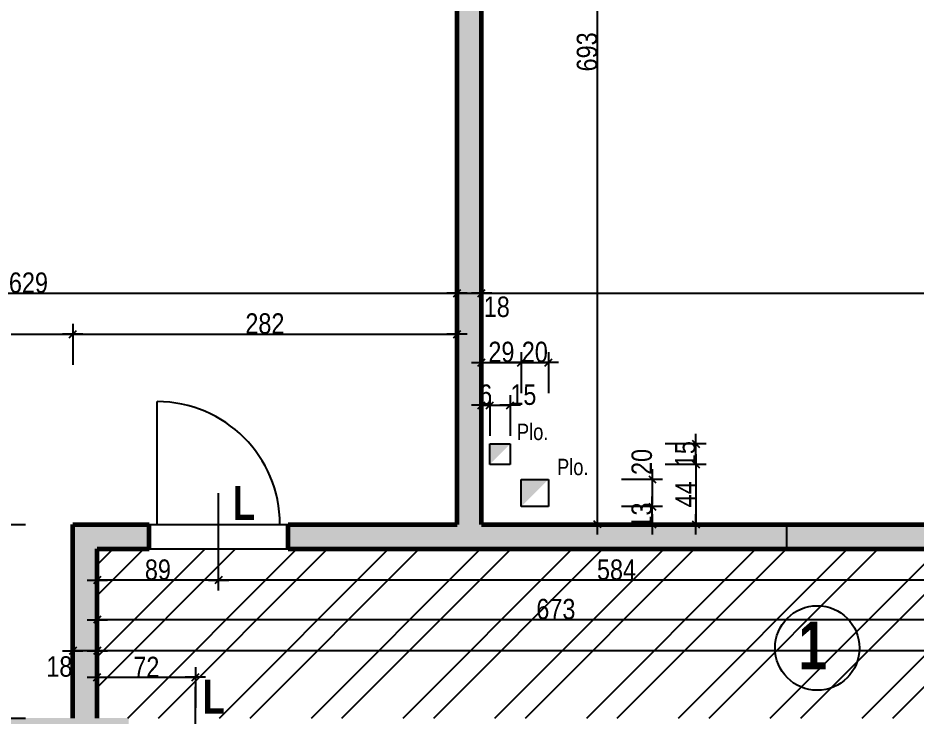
# Model space of a CAD drawing. Header units: millimetres. Extents: x -1734 to 5256, y -3612 to 588.
# Drawn here: x 633 to 1292, y -1172 to -659 of the extents above; entities that cross this region are included whole.
import ezdxf
from ezdxf.enums import TextEntityAlignment as Align

# ---------------------------------------------------------------- set-up
doc = ezdxf.new("R2010")
doc.units = ezdxf.units.MM
doc.linetypes.add('CACHEX2', pattern=[19.05, 12.7, -6.35])
for name, color, linetype in [('01_cote_gen', 4, 'Continuous'), ('01_linteaux', 2, 'Continuous'), ('01_murs_sup', 2, 'CACHEX2'), ('01_poch_murs', 253, 'Continuous'), ('01_resv', 32, 'Continuous'), ('01_texte', 230, 'Continuous'), ('AA_COTES', 2, 'Continuous')]:
    doc.layers.add(name, color=color, linetype=linetype)
doc.layers.add('01_murs_coup', color=5, linetype='Continuous', lineweight=60)
doc.styles.add('impact', font='impact.ttf')
doc.styles.add('MATTE_TXT', font='arial.ttf')
doc.styles.add('STYLE2', font='ARIALN.TTF')
doc.dimstyles.new('JB50', dxfattribs={"dimscale": 0.1, "dimtxt": 150, "dimasz": 15, "dimexe": 0.1, "dimexo": 0.1, "dimgap": 0.09, "dimtad": 1, "dimdec": 1, "dimdsep": 46, "dimtxsty": 'STYLE2', "dimblk1": 'BOND_G', "dimblk2": 'BOND_D', "dimsah": 1, "dimcen": 1.5, "dimdle": 0.01, "dimse1": 1, "dimse2": 1, "dimclrd": 4, "dimclre": 2, "dimclrt": 6, "dimazin": 2, "dimtfac": 2.333333, "dimtdec": 1, "dimtix": 1, "dimtmove": 2, "dimatfit": 3, "dimldrblk": 'BOND_G', "dimfxl": 1, "dimtolj": 1, "dimtzin": 0, "dimarcsym": 0})
pattern_1 = [(135, (-68736.468, 24963.4096), (-11.22532015, 9e-16), [7.9375, -7.9375])]

# ---------------------------------------------------------------- blocks, each defined once
blk = doc.blocks.new('BOND_G')
at = {"layer": 'AA_COTES', "color": 0}
for p, q in [((0, -5), (0, 15)), ((5, 0), (-5, 0)), ((1.77, 1.77), (-1.77, -1.77))]:
    blk.add_line(p, q, dxfattribs=at)
blk = doc.blocks.new('BOND_D')
at = {"layer": 'AA_COTES', "color": 0}
for p, q in [((0, 5), (0, -15)), ((5, 0), (-5, 0)), ((-1.77, -1.77), (1.77, 1.77))]:
    blk.add_line(p, q, dxfattribs=at)
blk = doc.blocks.new('*D65')
at = {"layer": '01_cote_gen', "color": 4, "lineweight": -2, "transparency": 16777216}
blk.add_line((327.23, -861.21), (953.23, -861.21), dxfattribs=at)
at = {"layer": 'DEFPOINTS', "color": 0}
for p in [(954.73, -861.21), (325.73, -883.71), (954.73, -908.68)]:
    blk.add_point(p, dxfattribs=at)
at = {"layer": '01_cote_gen', "color": 4, "lineweight": -2, "transparency": 16777216, "xscale": 1.5, "yscale": 1.5, "zscale": 1.5, "rotation": 180}
blk.add_blockref('BOND_G', (325.73, -861.21), dxfattribs=at)
at = {"layer": '01_cote_gen', "color": 4, "lineweight": -2, "transparency": 16777216, "xscale": 1.5, "yscale": 1.5, "zscale": 1.5}
blk.add_blockref('BOND_D', (954.73, -861.21), dxfattribs=at)
at = {"layer": '01_cote_gen', "color": 6, "transparency": 16777216, "insert": (640.23, -853.55), "char_height": 15, "attachment_point": 5, "style": 'STYLE2'}
blk.add_mtext('\\A1;629', dxfattribs=at)
blk = doc.blocks.new('*D66')
at = {"layer": '01_cote_gen', "color": 4, "lineweight": -2, "transparency": 16777216}
blk.add_line((956.23, -861.21), (971.23, -861.21), dxfattribs=at)
at = {"layer": 'DEFPOINTS', "color": 0}
for p in [(972.73, -861.21), (954.73, -912.78), (972.73, -912.78)]:
    blk.add_point(p, dxfattribs=at)
at = {"layer": '01_cote_gen', "color": 4, "lineweight": -2, "transparency": 16777216, "xscale": 1.5, "yscale": 1.5, "zscale": 1.5, "rotation": 180}
blk.add_blockref('BOND_G', (954.73, -861.21), dxfattribs=at)
at = {"layer": '01_cote_gen', "color": 4, "lineweight": -2, "transparency": 16777216, "xscale": 1.5, "yscale": 1.5, "zscale": 1.5}
blk.add_blockref('BOND_D', (972.73, -861.21), dxfattribs=at)
at = {"layer": '01_cote_gen', "color": 6, "transparency": 16777216, "insert": (983.86, -871.23), "char_height": 15, "attachment_point": 5, "style": 'STYLE2'}
blk.add_mtext('\\A1;18', dxfattribs=at)
blk = doc.blocks.new('*D67')
at = {"layer": '01_cote_gen', "color": 4, "lineweight": -2, "transparency": 16777216}
blk.add_line((974.23, -861.21), (1720.23, -861.21), dxfattribs=at)
at = {"layer": 'DEFPOINTS', "color": 0}
for p in [(1721.73, -861.21), (972.73, -883.71), (1721.73, -883.71)]:
    blk.add_point(p, dxfattribs=at)
at = {"layer": '01_cote_gen', "color": 4, "lineweight": -2, "transparency": 16777216, "xscale": 1.5, "yscale": 1.5, "zscale": 1.5, "rotation": 180}
blk.add_blockref('BOND_G', (972.73, -861.21), dxfattribs=at)
at = {"layer": '01_cote_gen', "color": 4, "lineweight": -2, "transparency": 16777216, "xscale": 1.5, "yscale": 1.5, "zscale": 1.5}
blk.add_blockref('BOND_D', (1721.73, -861.21), dxfattribs=at)
at = {"layer": '01_cote_gen', "color": 6, "transparency": 16777216, "insert": (1347.23, -853.55), "char_height": 15, "attachment_point": 5, "style": 'STYLE2'}
blk.add_mtext('\\A1;749', dxfattribs=at)
blk = doc.blocks.new('*D487')
at = {"layer": '01_cote_gen', "color": 4, "lineweight": -2, "transparency": 16777216}
blk.add_line((778.23, -1071.68), (692.23, -1071.68), dxfattribs=at)
at = {"layer": 'DEFPOINTS', "color": 0}
for p in [(690.73, -1064.18), (779.73, -1064.18), (690.73, -1071.68)]:
    blk.add_point(p, dxfattribs=at)
at = {"layer": '01_cote_gen', "color": 4, "lineweight": -2, "transparency": 16777216, "xscale": 1.5, "yscale": 1.5, "zscale": 1.5, "rotation": 180}
blk.add_blockref('BOND_D', (690.73, -1071.68), dxfattribs=at)
at = {"layer": '01_cote_gen', "color": 4, "lineweight": -2, "transparency": 16777216, "xscale": 1.5, "yscale": 1.5, "zscale": 1.5}
blk.add_blockref('BOND_G', (779.73, -1071.68), dxfattribs=at)
at = {"layer": '01_cote_gen', "color": 6, "transparency": 16777216, "insert": (735.23, -1064.01), "char_height": 15, "attachment_point": 5, "style": 'STYLE2'}
blk.add_mtext('\\A1;89', dxfattribs=at)
blk = doc.blocks.new('*D488')
at = {"layer": '01_cote_gen', "color": 4, "lineweight": -2, "transparency": 16777216}
blk.add_line((692.23, -1142.8), (761.23, -1142.8), dxfattribs=at)
at = {"layer": 'DEFPOINTS', "color": 0}
for p in [(690.73, -1133.42), (762.73, -1142.8), (762.73, -1156.25)]:
    blk.add_point(p, dxfattribs=at)
at = {"layer": '01_cote_gen', "color": 4, "lineweight": -2, "transparency": 16777216, "xscale": 1.5, "yscale": 1.5, "zscale": 1.5, "rotation": 180}
blk.add_blockref('BOND_G', (690.73, -1142.8), dxfattribs=at)
at = {"layer": '01_cote_gen', "color": 4, "lineweight": -2, "transparency": 16777216, "xscale": 1.5, "yscale": 1.5, "zscale": 1.5}
blk.add_blockref('BOND_D', (762.73, -1142.8), dxfattribs=at)
at = {"layer": '01_cote_gen', "color": 6, "transparency": 16777216, "insert": (726.73, -1135.26), "char_height": 15, "attachment_point": 5, "style": 'STYLE2'}
blk.add_mtext('\\A1;72', dxfattribs=at)
blk = doc.blocks.new('*D489')
at = {"layer": '01_cote_gen', "color": 4, "lineweight": -2, "transparency": 16777216}
blk.add_line((327.23, -891.18), (671.23, -891.18), dxfattribs=at)
at = {"layer": 'DEFPOINTS', "color": 0}
for p in [(672.73, -891.18), (325.73, -953.76), (672.73, -1030.68)]:
    blk.add_point(p, dxfattribs=at)
at = {"layer": '01_cote_gen', "color": 4, "lineweight": -2, "transparency": 16777216, "xscale": 1.5, "yscale": 1.5, "zscale": 1.5, "rotation": 180}
blk.add_blockref('BOND_G', (325.73, -891.18), dxfattribs=at)
at = {"layer": '01_cote_gen', "color": 4, "lineweight": -2, "transparency": 16777216, "xscale": 1.5, "yscale": 1.5, "zscale": 1.5}
blk.add_blockref('BOND_D', (672.73, -891.18), dxfattribs=at)
at = {"layer": '01_cote_gen', "color": 6, "transparency": 16777216, "insert": (499.23, -883.51), "char_height": 15, "attachment_point": 5, "style": 'STYLE2'}
blk.add_mtext('\\A1;347', dxfattribs=at)
blk = doc.blocks.new('*D490')
at = {"layer": '01_cote_gen', "color": 4, "lineweight": -2, "transparency": 16777216}
blk.add_line((674.23, -891.18), (953.23, -891.18), dxfattribs=at)
at = {"layer": 'DEFPOINTS', "color": 0}
for p in [(954.73, -891.18), (672.73, -913.68), (954.73, -925.6)]:
    blk.add_point(p, dxfattribs=at)
at = {"layer": '01_cote_gen', "color": 4, "lineweight": -2, "transparency": 16777216, "xscale": 1.5, "yscale": 1.5, "zscale": 1.5, "rotation": 180}
blk.add_blockref('BOND_G', (672.73, -891.18), dxfattribs=at)
at = {"layer": '01_cote_gen', "color": 4, "lineweight": -2, "transparency": 16777216, "xscale": 1.5, "yscale": 1.5, "zscale": 1.5}
blk.add_blockref('BOND_D', (954.73, -891.18), dxfattribs=at)
at = {"layer": '01_cote_gen', "color": 6, "transparency": 16777216, "insert": (813.73, -883.51), "char_height": 15, "attachment_point": 5, "style": 'STYLE2'}
blk.add_mtext('\\A1;282', dxfattribs=at)
blk = doc.blocks.new('*D491')
at = {"layer": '01_cote_gen', "color": 4, "lineweight": -2, "transparency": 16777216}
blk.add_line((1362.23, -1100.58), (692.23, -1100.58), dxfattribs=at)
at = {"layer": 'DEFPOINTS', "color": 0}
for p in [(1363.73, -1081.49), (690.73, -1096.21), (690.73, -1100.58)]:
    blk.add_point(p, dxfattribs=at)
at = {"layer": '01_cote_gen', "color": 4, "lineweight": -2, "transparency": 16777216, "xscale": 1.5, "yscale": 1.5, "zscale": 1.5, "rotation": 180}
blk.add_blockref('BOND_D', (690.73, -1100.58), dxfattribs=at)
at = {"layer": '01_cote_gen', "color": 4, "lineweight": -2, "transparency": 16777216, "xscale": 1.5, "yscale": 1.5, "zscale": 1.5}
blk.add_blockref('BOND_G', (1363.73, -1100.58), dxfattribs=at)
at = {"layer": '01_cote_gen', "color": 6, "transparency": 16777216, "insert": (1027.23, -1092.91), "char_height": 15, "attachment_point": 5, "style": 'STYLE2'}
blk.add_mtext('\\A1;673', dxfattribs=at)
blk = doc.blocks.new('*D492')
at = {"layer": '01_cote_gen', "color": 4, "lineweight": -2, "transparency": 16777216}
blk.add_line((689.23, -1123.36), (674.23, -1123.36), dxfattribs=at)
at = {"layer": 'DEFPOINTS', "color": 0}
for p in [(672.73, -1110.69), (690.73, -1110.69), (672.73, -1123.36)]:
    blk.add_point(p, dxfattribs=at)
at = {"layer": '01_cote_gen', "color": 4, "lineweight": -2, "transparency": 16777216, "xscale": 1.5, "yscale": 1.5, "zscale": 1.5, "rotation": 180}
blk.add_blockref('BOND_D', (672.73, -1123.36), dxfattribs=at)
at = {"layer": '01_cote_gen', "color": 4, "lineweight": -2, "transparency": 16777216, "xscale": 1.5, "yscale": 1.5, "zscale": 1.5}
blk.add_blockref('BOND_G', (690.73, -1123.36), dxfattribs=at)
at = {"layer": '01_cote_gen', "color": 6, "transparency": 16777216, "insert": (662.91, -1135.02), "char_height": 15, "attachment_point": 5, "style": 'STYLE2'}
blk.add_mtext('\\A1;18', dxfattribs=at)
blk = doc.blocks.new('*D493')
at = {"layer": '01_cote_gen', "color": 4, "lineweight": -2, "transparency": 16777216}
blk.add_line((2056.23, -1123.36), (692.23, -1123.36), dxfattribs=at)
at = {"layer": 'DEFPOINTS', "color": 0}
for p in [(690.73, -1108.08), (690.73, -1123.36), (2057.73, -1125.11)]:
    blk.add_point(p, dxfattribs=at)
at = {"layer": '01_cote_gen', "color": 4, "lineweight": -2, "transparency": 16777216, "xscale": 1.5, "yscale": 1.5, "zscale": 1.5, "rotation": 180}
blk.add_blockref('BOND_D', (690.73, -1123.36), dxfattribs=at)
at = {"layer": '01_cote_gen', "color": 4, "lineweight": -2, "transparency": 16777216, "xscale": 1.5, "yscale": 1.5, "zscale": 1.5}
blk.add_blockref('BOND_G', (2057.73, -1123.36), dxfattribs=at)
at = {"layer": '01_cote_gen', "color": 6, "transparency": 16777216, "insert": (1423.73, -1115.69), "char_height": 15, "attachment_point": 5, "style": 'STYLE2'}
blk.add_mtext('\\A1;1367', dxfattribs=at)
blk = doc.blocks.new('*D498')
at = {"layer": '01_cote_gen', "color": 4, "lineweight": -2, "transparency": 16777216}
blk.add_line((1362.23, -1071.68), (781.23, -1071.68), dxfattribs=at)
at = {"layer": 'DEFPOINTS', "color": 0}
for p in [(779.73, -1064.18), (1363.73, -1064.35), (779.73, -1071.68)]:
    blk.add_point(p, dxfattribs=at)
at = {"layer": '01_cote_gen', "color": 4, "lineweight": -2, "transparency": 16777216, "xscale": 1.5, "yscale": 1.5, "zscale": 1.5, "rotation": 180}
blk.add_blockref('BOND_D', (779.73, -1071.68), dxfattribs=at)
at = {"layer": '01_cote_gen', "color": 4, "lineweight": -2, "transparency": 16777216, "xscale": 1.5, "yscale": 1.5, "zscale": 1.5}
blk.add_blockref('BOND_G', (1363.73, -1071.68), dxfattribs=at)
at = {"layer": '01_cote_gen', "color": 6, "transparency": 16777216, "insert": (1071.73, -1064.01), "char_height": 15, "attachment_point": 5, "style": 'STYLE2'}
blk.add_mtext('\\A1;584', dxfattribs=at)
blk = doc.blocks.new('*D536')
at = {"layer": '01_cote_gen', "color": 4, "lineweight": -2, "transparency": 16777216}
blk.add_line((615.66, -1171.2), (615.66, -1032.18), dxfattribs=at)
at = {"layer": 'DEFPOINTS', "color": 0}
for p in [(615.66, -1030.68), (672.73, -1030.68), (672.73, -1172.7)]:
    blk.add_point(p, dxfattribs=at)
at = {"layer": '01_cote_gen', "color": 4, "lineweight": -2, "transparency": 16777216, "xscale": 1.5, "yscale": 1.5, "zscale": 1.5}
for name, p, rotation in [('BOND_D', (615.66, -1030.68), 90), ('BOND_G', (615.66, -1172.7), 270)]:
    blk.add_blockref(name, p, dxfattribs=dict(at, rotation=rotation))
at = {"layer": '01_cote_gen', "color": 6, "transparency": 16777216, "insert": (608.12, -1101.69), "char_height": 15, "attachment_point": 5, "rotation": 90, "style": 'STYLE2'}
blk.add_mtext('\\A1;142', dxfattribs=at)
blk = doc.blocks.new('*D537')
at = {"layer": '01_cote_gen', "color": 4, "lineweight": -2, "transparency": 16777216}
blk.add_line((615.66, -1029.18), (615.66, -339.19), dxfattribs=at)
at = {"layer": 'DEFPOINTS', "color": 0}
for p in [(615.66, -337.69), (653.73, -337.69), (638.16, -1030.68)]:
    blk.add_point(p, dxfattribs=at)
at = {"layer": '01_cote_gen', "color": 4, "lineweight": -2, "transparency": 16777216, "xscale": 1.5, "yscale": 1.5, "zscale": 1.5}
for name, p, rotation in [('BOND_D', (615.66, -337.69), 90), ('BOND_G', (615.66, -1030.68), 270)]:
    blk.add_blockref(name, p, dxfattribs=dict(at, rotation=rotation))
at = {"layer": '01_cote_gen', "color": 6, "transparency": 16777216, "insert": (608, -684.19), "char_height": 15, "attachment_point": 5, "rotation": 90, "style": 'STYLE2'}
blk.add_mtext('\\A1;693', dxfattribs=at)
blk = doc.blocks.new('*D546')
at = {"layer": '01_cote_gen', "color": 4, "lineweight": -2, "transparency": 16777216}
blk.add_line((1057.85, -1029.18), (1057.85, -339.19), dxfattribs=at)
at = {"layer": 'DEFPOINTS', "color": 0}
for p in [(1057.85, -337.69), (1082.21, -337.69), (1051.06, -1030.68)]:
    blk.add_point(p, dxfattribs=at)
at = {"layer": '01_cote_gen', "color": 4, "lineweight": -2, "transparency": 16777216, "xscale": 1.5, "yscale": 1.5, "zscale": 1.5}
for name, p, rotation in [('BOND_D', (1057.85, -337.69), 90), ('BOND_G', (1057.85, -1030.68), 270)]:
    blk.add_blockref(name, p, dxfattribs=dict(at, rotation=rotation))
at = {"layer": '01_cote_gen', "color": 6, "transparency": 16777216, "insert": (1050.18, -684.19), "char_height": 15, "attachment_point": 5, "rotation": 90, "style": 'STYLE2'}
blk.add_mtext('\\A1;693', dxfattribs=at)
blk = doc.blocks.new('*D685')
at = {"layer": '01_cote_gen', "color": 4, "lineweight": -2, "transparency": 16777216}
for p, q in [((971.23, -943.36), (969.73, -943.36)), ((978.72, -943.36), (972.73, -943.36)), ((980.22, -943.36), (981.72, -943.36))]:
    blk.add_line(p, q, dxfattribs=at)
at = {"layer": 'DEFPOINTS', "color": 0}
for p in [(972.73, -943.36), (972.73, -957.25), (978.72, -971.68)]:
    blk.add_point(p, dxfattribs=at)
at = {"layer": '01_cote_gen', "color": 4, "lineweight": -2, "transparency": 16777216, "xscale": 1.5, "yscale": 1.5, "zscale": 1.5}
blk.add_blockref('BOND_D', (972.73, -943.36), dxfattribs=at)
at = {"layer": '01_cote_gen', "color": 4, "lineweight": -2, "transparency": 16777216, "xscale": 1.5, "yscale": 1.5, "zscale": 1.5, "rotation": 180}
blk.add_blockref('BOND_G', (978.72, -943.36), dxfattribs=at)
at = {"layer": '01_cote_gen', "color": 6, "transparency": 16777216, "insert": (975.72, -935.69), "char_height": 15, "attachment_point": 5, "style": 'STYLE2'}
blk.add_mtext('\\A1;6', dxfattribs=at)
blk = doc.blocks.new('*D686')
at = {"layer": '01_cote_gen', "color": 4, "lineweight": -2, "transparency": 16777216}
blk.add_line((980.22, -943.36), (992.22, -943.36), dxfattribs=at)
at = {"layer": 'DEFPOINTS', "color": 0}
for p in [(993.72, -943.36), (978.72, -950.86), (993.72, -971.68)]:
    blk.add_point(p, dxfattribs=at)
at = {"layer": '01_cote_gen', "color": 4, "lineweight": -2, "transparency": 16777216, "xscale": 1.5, "yscale": 1.5, "zscale": 1.5, "rotation": 180}
blk.add_blockref('BOND_G', (978.72, -943.36), dxfattribs=at)
at = {"layer": '01_cote_gen', "color": 4, "lineweight": -2, "transparency": 16777216, "xscale": 1.5, "yscale": 1.5, "zscale": 1.5}
blk.add_blockref('BOND_D', (993.72, -943.36), dxfattribs=at)
at = {"layer": '01_cote_gen', "color": 6, "transparency": 16777216, "insert": (1003.38, -935.69), "char_height": 15, "attachment_point": 5, "style": 'STYLE2'}
blk.add_mtext('\\A1;15', dxfattribs=at)
blk = doc.blocks.new('*D687')
at = {"layer": '01_cote_gen', "color": 4, "lineweight": -2, "transparency": 16777216}
for p, q in [((1129.95, -970.18), (1129.95, -968.68)), ((1129.95, -986.68), (1129.95, -971.68)), ((1129.95, -988.18), (1129.95, -989.68))]:
    blk.add_line(p, q, dxfattribs=at)
at = {"layer": 'DEFPOINTS', "color": 0}
for p in [(993.72, -971.68), (1129.95, -971.68), (993.72, -986.68)]:
    blk.add_point(p, dxfattribs=at)
at = {"layer": '01_cote_gen', "color": 4, "lineweight": -2, "transparency": 16777216, "xscale": 1.5, "yscale": 1.5, "zscale": 1.5}
for name, p, rotation in [('BOND_D', (1129.95, -971.68), 270), ('BOND_G', (1129.95, -986.68), 90)]:
    blk.add_blockref(name, p, dxfattribs=dict(at, rotation=rotation))
at = {"layer": '01_cote_gen', "color": 6, "transparency": 16777216, "insert": (1122.28, -979.18), "char_height": 15, "attachment_point": 5, "rotation": 90, "style": 'STYLE2'}
blk.add_mtext('\\A1;15', dxfattribs=at)
blk = doc.blocks.new('*D688')
at = {"layer": '01_cote_gen', "color": 4, "lineweight": -2, "transparency": 16777216}
blk.add_line((1098, -999.18), (1098, -1016.18), dxfattribs=at)
at = {"layer": 'DEFPOINTS', "color": 0}
for p in [(1021.78, -997.68), (1021.78, -1017.68), (1098, -1017.68)]:
    blk.add_point(p, dxfattribs=at)
at = {"layer": '01_cote_gen', "color": 4, "lineweight": -2, "transparency": 16777216, "xscale": 1.5, "yscale": 1.5, "zscale": 1.5}
for name, p, rotation in [('BOND_G', (1098, -997.68), 90), ('BOND_D', (1098, -1017.68), 270)]:
    blk.add_blockref(name, p, dxfattribs=dict(at, rotation=rotation))
at = {"layer": '01_cote_gen', "color": 6, "transparency": 16777216, "insert": (1090.33, -984.91), "char_height": 15, "attachment_point": 5, "rotation": 90, "style": 'STYLE2'}
blk.add_mtext('\\A1;20', dxfattribs=at)
blk = doc.blocks.new('*D689')
at = {"layer": '01_cote_gen', "color": 4, "lineweight": -2, "transparency": 16777216}
for p, q in [((1098, -1016.18), (1098, -1014.68)), ((1098, -1030.68), (1098, -1017.68)), ((1098, -1032.18), (1098, -1033.68))]:
    blk.add_line(p, q, dxfattribs=at)
at = {"layer": 'DEFPOINTS', "color": 0}
for p in [(1021.78, -1017.68), (1098, -1017.68), (1022.18, -1030.68)]:
    blk.add_point(p, dxfattribs=at)
at = {"layer": '01_cote_gen', "color": 4, "lineweight": -2, "transparency": 16777216, "xscale": 1.5, "yscale": 1.5, "zscale": 1.5}
for name, p, rotation in [('BOND_D', (1098, -1017.68), 270), ('BOND_G', (1098, -1030.68), 90)]:
    blk.add_blockref(name, p, dxfattribs=dict(at, rotation=rotation))
at = {"layer": '01_cote_gen', "color": 6, "transparency": 16777216, "insert": (1090.33, -1024.18), "char_height": 15, "attachment_point": 5, "rotation": 90, "style": 'STYLE2'}
blk.add_mtext('\\A1;13', dxfattribs=at)
blk = doc.blocks.new('*D690')
at = {"layer": '01_cote_gen', "color": 4, "lineweight": -2, "transparency": 16777216}
blk.add_line((1129.95, -988.18), (1129.95, -1029.18), dxfattribs=at)
at = {"layer": 'DEFPOINTS', "color": 0}
for p in [(1122.45, -986.68), (1122.45, -1030.68), (1129.95, -1030.68)]:
    blk.add_point(p, dxfattribs=at)
at = {"layer": '01_cote_gen', "color": 4, "lineweight": -2, "transparency": 16777216, "xscale": 1.5, "yscale": 1.5, "zscale": 1.5}
for name, p, rotation in [('BOND_G', (1129.95, -986.68), 90), ('BOND_D', (1129.95, -1030.68), 270)]:
    blk.add_blockref(name, p, dxfattribs=dict(at, rotation=rotation))
at = {"layer": '01_cote_gen', "color": 6, "transparency": 16777216, "insert": (1122.44, -1008.68), "char_height": 15, "attachment_point": 5, "rotation": 90, "style": 'STYLE2'}
blk.add_mtext('\\A1;44', dxfattribs=at)
blk = doc.blocks.new('*D691')
at = {"layer": '01_cote_gen', "color": 4, "lineweight": -2, "transparency": 16777216}
blk.add_line((974.23, -912), (1000.28, -912), dxfattribs=at)
at = {"layer": 'DEFPOINTS', "color": 0}
for p in [(1001.78, -912), (972.73, -997.68), (1001.78, -997.68)]:
    blk.add_point(p, dxfattribs=at)
at = {"layer": '01_cote_gen', "color": 4, "lineweight": -2, "transparency": 16777216, "xscale": 1.5, "yscale": 1.5, "zscale": 1.5, "rotation": 180}
blk.add_blockref('BOND_G', (972.73, -912), dxfattribs=at)
at = {"layer": '01_cote_gen', "color": 4, "lineweight": -2, "transparency": 16777216, "xscale": 1.5, "yscale": 1.5, "zscale": 1.5}
blk.add_blockref('BOND_D', (1001.78, -912), dxfattribs=at)
at = {"layer": '01_cote_gen', "color": 6, "transparency": 16777216, "insert": (987.26, -904.34), "char_height": 15, "attachment_point": 5, "style": 'STYLE2'}
blk.add_mtext('\\A1;29', dxfattribs=at)
blk = doc.blocks.new('*D692')
at = {"layer": '01_cote_gen', "color": 4, "lineweight": -2, "transparency": 16777216}
blk.add_line((1003.28, -912), (1020.28, -912), dxfattribs=at)
at = {"layer": 'DEFPOINTS', "color": 0}
for p in [(1021.78, -912), (1001.78, -919.5), (1021.78, -997.68)]:
    blk.add_point(p, dxfattribs=at)
at = {"layer": '01_cote_gen', "color": 4, "lineweight": -2, "transparency": 16777216, "xscale": 1.5, "yscale": 1.5, "zscale": 1.5, "rotation": 180}
blk.add_blockref('BOND_G', (1001.78, -912), dxfattribs=at)
at = {"layer": '01_cote_gen', "color": 4, "lineweight": -2, "transparency": 16777216, "xscale": 1.5, "yscale": 1.5, "zscale": 1.5}
blk.add_blockref('BOND_D', (1021.78, -912), dxfattribs=at)
at = {"layer": '01_cote_gen', "color": 6, "transparency": 16777216, "insert": (1011.78, -904.34), "char_height": 15, "attachment_point": 5, "style": 'STYLE2'}
blk.add_mtext('\\A1;20', dxfattribs=at)
blk = doc.blocks.new('*D705')
at = {"layer": '01_cote_gen', "color": 4, "lineweight": -2, "transparency": 16777216}
for p, q in [((1944.82, -1012.18), (1944.82, -1010.68)), ((1944.82, -1013.68), (1944.82, -1028.68)), ((1944.82, -1030.18), (1944.82, -1031.68))]:
    blk.add_line(p, q, dxfattribs=at)
at = {"layer": 'DEFPOINTS', "color": 0}
for p in [(1974.75, -1013.68), (0, -1028.68), (1944.82, -1028.68)]:
    blk.add_point(p, dxfattribs=at)
at = {"layer": '01_cote_gen', "color": 4, "lineweight": -2, "transparency": 16777216, "xscale": 1.5, "yscale": 1.5, "zscale": 1.5}
for name, p, rotation in [('BOND_G', (1944.82, -1013.68), 270), ('BOND_D', (1944.82, -1028.68), 90)]:
    blk.add_blockref(name, p, dxfattribs=dict(at, rotation=rotation))
at = {"layer": '01_cote_gen', "color": 6, "transparency": 16777216, "insert": (1937.15, -1021.18), "char_height": 15, "attachment_point": 5, "rotation": 90, "style": 'STYLE2'}
blk.add_mtext('\\A1;15', dxfattribs=at)
blk = doc.blocks.new('*D766')
at = {"layer": '01_cote_gen', "color": 4, "lineweight": -2, "transparency": 16777216}
blk.add_line((54.78, -990.18), (54.78, -1007.21), dxfattribs=at)
at = {"layer": 'DEFPOINTS', "color": 0}
for p in [(3063.75, -988.68), (0.01, -1008.71), (54.78, -1008.71)]:
    blk.add_point(p, dxfattribs=at)
at = {"layer": '01_cote_gen', "color": 4, "lineweight": -2, "transparency": 16777216, "xscale": 1.5, "yscale": 1.5, "zscale": 1.5}
for name, p, rotation in [('BOND_G', (54.78, -988.68), 90), ('BOND_D', (54.78, -1008.71), 270)]:
    blk.add_blockref(name, p, dxfattribs=dict(at, rotation=rotation))
at = {"layer": '01_cote_gen', "color": 6, "transparency": 16777216, "insert": (47.11, -998.7), "char_height": 15, "attachment_point": 5, "rotation": 90, "style": 'STYLE2'}
blk.add_mtext('\\A1;20', dxfattribs=at)

msp = doc.modelspace()

# ---------------------------------------------------------------- hatches: boundary and pattern name
at = {"layer": '01_murs_sup'}
h = msp.add_hatch(dxfattribs=at)
h.set_pattern_fill('DASH', color=256, scale=2.5, angle=135)
h.set_pattern_definition(pattern_1)
h.paths.add_polyline_path([(2263.73, 314.3), (2245.73, 314.3), (2245.73, 215.3), (2263.73, 215.3)])
h.paths.add_polyline_path([(2263.73, 125.3), (2245.73, 125.3), (2245.73, 67.3), (2263.73, 67.3)])
h.paths.add_polyline_path([(2263.73, -22.7), (2245.73, -22.7), (2245.73, -161.7), (2263.73, -161.7)])
h.paths.add_polyline_path([(2405.73, 314.3), (2387.73, 314.3), (2387.73, 215.3), (2405.73, 215.3)])
h.paths.add_polyline_path([(2405.73, 125.3), (2387.73, 125.3), (2387.73, 67.3), (2405.73, 67.3)])
h.paths.add_polyline_path([(2405.73, -22.7), (2387.73, -22.7), (2387.73, -161.7), (2405.73, -161.7)])
h.paths.add_polyline_path([(2057.73, -321.69), (1717.73, -321.69), (1625.73, -321.69), (1625.73, -337.69), (2039.73, -337.69), (2039.73, -654.68), (1721.73, -654.68), (1721.73, -995.68), (1678.73, -995.68), (1678.73, -1030.68), (1298.73, -1030.68), (1298.73, -1048.68), (1696.73, -1048.68), (1696.73, -1013.68), (2039.73, -1013.68), (2039.73, -1048.68), (2057.73, -1048.68), (2057.73, -990.68), (2039.73, -990.68), (2039.73, -995.68), (1739.73, -995.68), (1739.73, -672.68), (2039.73, -672.68), (2039.73, -857.68), (2057.73, -857.68)])
h.paths.add_polyline_path([(1353.73, -321.69), (952.73, -321.69), (853.73, -321.69), (853.73, -337.69), (954.73, -337.69), (954.73, -1030.68), (830.73, -1030.68), (830.73, -1048.68), (1196.73, -1048.68), (1196.73, -1030.68), (972.73, -1030.68), (972.73, -337.69), (1353.73, -337.69)])
h = msp.add_hatch(dxfattribs=at)
h.set_pattern_fill('DASH', color=256, scale=2.5, angle=135)
h.set_pattern_definition(pattern_1)
h.paths.add_polyline_path([(283.74, -1885.7), (89.74, -1885.7), (89.74, -1740.66), (73.74, -1740.66), (73.74, -1901.7), (283.74, -1901.7)])
h.paths.add_polyline_path([(89.74, -1190.7), (713.73, -1190.7), (713.73, -1172.7), (690.73, -1172.7), (690.73, -1048.68), (728.73, -1048.68), (728.73, -1030.68), (672.73, -1030.68), (672.73, -1172.7), (325.73, -1172.7), (325.73, -337.69), (671.73, -337.69), (671.73, -321.69), (309.73, -321.69), (309.73, -1172.7), (73.74, -1172.7), (73.74, -1643.66), (89.74, -1643.66)])
at = {"layer": '01_poch_murs'}
h = msp.add_hatch(dxfattribs=at)
h.set_pattern_fill('ANSI32', color=256, scale=5)
h.paths.add_polyline_path([(4093.73, -1048.68), (3639.73, -1048.68), (3639.73, -1065.68), (3629.73, -1065.68), (3629.73, -1048.68), (3489.73, -1048.68), (3387.73, -1048.68), (3128.73, -1048.68), (3128.73, -988.68), (2960.73, -988.68), (2960.73, -1048.68), (2810.73, -1048.68), (2708.73, -1048.68), (2387.73, -1048.68), (2387.73, -337.69), (2260.73, -337.69), (2260.73, -343.69), (2250.73, -343.69), (2250.73, -337.69), (2167.73, -337.69), (2167.73, -343.69), (2167.73, -349.69), (2257.72, -349.69, -0.414214), (2167.73, -439.68), (2167.73, -445.68), (2167.73, -451.68), (2250.73, -451.68), (2250.73, -445.68), (2260.73, -445.68), (2260.73, -451.68), (2260.73, -672.68), (2242.73, -672.68), (2077.73, -672.68), (2077.73, -857.68), (2077.73, -864.68), (2087.73, -864.68, -0.213422), (2077.73, -887.04), (2077.73, -896.93, -0.350001), (2147.73, -984.68), (2077.73, -984.68), (2077.73, -990.68), (2077.73, -1048.68), (2059.73, -1048.68), (2059.73, -1172.68), (2332.73, -1172.68), (2387.73, -1172.68), (2701.73, -1172.68), (3387.73, -1172.68), (3489.73, -1172.68), (3629.73, -1172.68), (3629.73, -1167.68), (3639.73, -1167.68), (3639.73, -1172.68), (4093.73, -1172.68)])
h.paths.add_polyline_path([(4768.73, -1066.7), (4768.73, -1048.68), (4523.73, -1048.68), (4111.73, -1048.68), (4111.73, -1172.68), (4349.73, -1172.68), (4451.73, -1172.68), (4768.73, -1172.68), (4768.73, -1168.7)])
h.paths.add_polyline_path([(2057.73, -1048.68), (2039.73, -1048.68), (2039.73, -1013.68), (1696.73, -1013.68), (1696.73, -1048.68), (1414.73, -1048.68), (1363.73, -1048.68), (1363.73, -1155.16), (1363.73, -1172.74), (1414.73, -1172.74), (2057.73, -1172.74)])
h.paths.add_polyline_path([(1363.73, -1048.68), (1312.73, -1048.68), (830.73, -1048.68), (728.73, -1048.68), (690.73, -1048.68), (690.73, -1172.7), (711.73, -1172.7), (713.73, -1172.7), (813.73, -1172.72), (1323.73, -1172.74), (1363.73, -1172.74), (1363.73, -1155.16), (1363.73, -1149.88)])
h.paths.add_polyline_path([(2387.73, -161.7), (2387.73, -22.7), (2387.73, 67.3), (2387.73, 125.3), (2387.73, 215.3), (2387.73, 296.3), (2263.73, 296.3), (2263.73, 215.3), (2263.73, 125.3), (2263.73, 67.3), (2263.73, -22.7), (2263.73, -161.7), (2263.73, -311.7), (2263.73, -321.69), (2387.73, -321.69), (2387.73, -311.7)])
h.paths.add_polyline_path([(2387.73, -321.69), (2263.73, -321.69), (2263.73, -337.69), (2387.73, -337.69)])
h = msp.add_hatch(color=256, dxfattribs=at)
h.dxf.hatch_style = 1
h.paths.add_polyline_path([(972.73, -621.69), (954.73, -621.69), (954.73, -1030.68), (830.73, -1030.68), (830.73, -1048.68), (1312.73, -1048.68), (1312.73, -1030.68), (972.73, -1030.68)])
h.paths.add_polyline_path([(325.73, -760.69), (309.73, -760.69), (309.73, -839.69), (325.73, -839.69)])
h.paths.add_polyline_path([(325.73, -1031.69), (309.73, -1031.69), (309.73, -1172.7), (325.73, -1172.7)])
h.paths.add_polyline_path([(690.73, -1048.68), (728.73, -1048.68), (728.73, -1030.68), (672.73, -1030.68), (672.73, -1172.7), (690.73, -1172.7)])
h.paths.add_polyline_path([(2057.73, -1172.74), (1414.73, -1172.74), (1414.73, -1190.74), (2039.73, -1190.74), (2039.73, -1885.7), (1890.74, -1885.7), (1890.74, -1901.7), (2057.73, -1901.7)])
h.paths.add_polyline_path([(2077.73, -990.68), (2059.73, -990.68), (2059.73, -1048.68), (2077.73, -1048.68)])
h.paths.add_polyline_path([(2077.73, -469.68), (2242.73, -469.68), (2242.73, -672.68), (2260.73, -672.68), (2260.73, -451.68), (2167.73, -451.68), (2167.73, -445.68), (2157.73, -445.68), (2157.73, -451.68), (2059.73, -451.68), (2059.73, -857.68), (2077.73, -857.68)])
h.paths.add_polyline_path([(2405.73, -337.69), (2387.73, -337.69), (2387.73, -1048.68), (2708.73, -1048.68), (2708.73, -1030.68), (2405.73, -1030.68)])
h.paths.add_polyline_path([(2483.73, -321.69), (2405.73, -321.69), (2405.73, -337.69), (2483.73, -337.69)])

# ---------------------------------------------------------------- linework, layer by layer
at = {"layer": '01_linteaux'}
for p, q in [((734.73, -1030.68), (734.73, -940.68)), ((779.73, -1074.93), (779.73, -1007.82)), ((728.73, -1030.68), (830.73, -1030.68)), ((728.73, -1048.68), (830.73, -1048.68)), ((762.73, -1216.95), (762.73, -1149.85))]:
    msp.add_line(p, q, dxfattribs=at)
msp.add_arc((734.73, -1030.68), 90, 0, 90, dxfattribs=at)
at = {"layer": '01_murs_coup'}
for p, q in [((954.73, -1030.68), (954.73, -337.69)), ((972.73, -1030.68), (972.73, -337.69)), ((672.73, -1172.7), (672.73, -1030.68)), ((672.73, -1030.68), (728.73, -1030.68)), ((728.73, -1048.68), (728.73, -1030.68)), ((830.73, -1048.68), (830.73, -1030.68)), ((830.73, -1030.68), (954.73, -1030.68)), ((972.73, -1030.68), (1312.73, -1030.68)), ((690.73, -1172.7), (690.73, -1048.68)), ((690.73, -1048.68), (728.73, -1048.68)), ((830.73, -1048.68), (1312.73, -1048.68))]:
    msp.add_line(p, q, dxfattribs=at)
at = {"layer": '01_murs_sup', "ltscale": 2}
for p, q in [((954.73, -1030.68), (954.73, -337.69)), ((972.73, -1030.68), (972.73, -337.69)), ((672.73, -1172.7), (672.73, -1030.68)), ((672.73, -1030.68), (728.73, -1030.68)), ((728.73, -1048.68), (728.73, -1030.68)), ((830.73, -1048.68), (830.73, -1030.68)), ((830.73, -1030.68), (954.73, -1030.68)), ((972.73, -1030.68), (1196.73, -1030.68)), ((1196.73, -1048.68), (1196.73, -1030.68)), ((690.73, -1172.7), (690.73, -1048.68)), ((690.73, -1048.68), (728.73, -1048.68)), ((830.73, -1048.68), (1196.73, -1048.68))]:
    msp.add_line(p, q, dxfattribs=at)
at = {"layer": '01_resv'}
for p, q in [((978.72, -971.68), (993.72, -971.68)), ((978.72, -986.68), (978.72, -971.68)), ((993.72, -971.68), (993.72, -986.68)), ((993.72, -986.68), (978.72, -986.68)), ((1001.78, -997.68), (1021.78, -997.68)), ((1001.78, -1017.68), (1001.78, -997.68)), ((1021.78, -997.68), (1021.78, -1017.68)), ((1021.78, -1017.68), (1001.78, -1017.68))]:
    msp.add_line(p, q, dxfattribs=at)
for points in [[(978.72, -986.68), (978.72, -971.68), (993.72, -971.68)], [(1001.78, -1017.68), (1001.78, -997.68), (1021.78, -997.68)]]:
    msp.add_solid(points, dxfattribs=at)
at = {"layer": '01_texte'}
msp.add_circle((1219.04, -1121.34), 30.98, dxfattribs=at)

# ---------------------------------------------------------------- texts
at = {"layer": '01_resv', "style": 'MATTE_TXT', "width": 0.8}
for p in [(998.66, -972.45), (1028.09, -998.2)]:
    msp.add_text('Plo.', height=12, dxfattribs=at).set_placement(p, align=Align.BOTTOM_LEFT)
at = {"layer": '01_texte', "style": 'impact'}
for p in [(802.06, -1035.06), (779.84, -1177.08)]:
    msp.add_text('L ', height=25, dxfattribs=at).set_placement(p, align=Align.BOTTOM_CENTER)
msp.add_text('1', height=35, dxfattribs=at).set_placement((1215.7, -1119.46), align=Align.MIDDLE_CENTER)

# ---------------------------------------------------------------- dimensions: what is measured, and where the dimension line sits
at = {"layer": '01_cote_gen'}
for base, p1, p2, picture, middle in [((615.66, -337.69), (638.16, -1030.68), (653.73, -337.69), '*D537', (608, -684.19)), ((1057.85, -337.69), (1051.06, -1030.68), (1082.21, -337.69), '*D546', (1050.18, -684.19)), ((1129.95, -971.68), (993.72, -986.68), (993.72, -971.68), '*D687', (1122.28, -979.18)), ((54.78, -1008.71), (3063.75, -988.68), (0.01, -1008.71), '*D766', (47.11, -998.7)), ((1129.95, -1030.68), (1122.45, -986.68), (1122.45, -1030.68), '*D690', (1122.44, -1008.68)), ((1944.82, -1028.68), (1974.75, -1013.68), (0, -1028.68), '*D705', (1937.15, -1021.18)), ((1098, -1017.68), (1022.18, -1030.68), (1021.78, -1017.68), '*D689', (1090.33, -1024.18)), ((615.66, -1030.68), (672.73, -1172.7), (672.73, -1030.68), '*D536', (608.12, -1101.69))]:
    dim = msp.add_linear_dim(base=base, p1=p1, p2=p2, angle=90, dimstyle='JB50', dxfattribs=at)
    dim.commit()
    dim.dimension.update_dxf_attribs({"geometry": picture, "text_midpoint": middle})
for base, p1, p2, picture, middle in [((954.73, -861.21), (325.73, -883.71), (954.73, -908.68), '*D65', (640.23, -853.55)), ((1721.73, -861.21), (972.73, -883.71), (1721.73, -883.71), '*D67', (1347.23, -853.55)), ((672.73, -891.18), (325.73, -953.76), (672.73, -1030.68), '*D489', (499.23, -883.51)), ((954.73, -891.18), (672.73, -913.68), (954.73, -925.6), '*D490', (813.73, -883.51)), ((1001.7791, -912.0032), (972.734, -997.6763), (1001.7791, -997.6763), '*D691', (987.2565, -904.3356)), ((1021.78, -912), (1001.78, -919.5), (1021.78, -997.68), '*D692', (1011.78, -904.34)), ((972.73, -943.36), (978.72, -971.68), (972.73, -957.25), '*D685', (975.72, -935.69)), ((690.73, -1071.68), (779.73, -1064.18), (690.73, -1064.18), '*D487', (735.23, -1064.01)), ((779.73, -1071.68), (1363.73, -1064.35), (779.73, -1064.18), '*D498', (1071.73, -1064.01)), ((690.73, -1100.58), (1363.73, -1081.49), (690.73, -1096.21), '*D491', (1027.23, -1092.91)), ((762.73, -1142.8), (690.73, -1133.42), (762.73, -1156.25), '*D488', (726.73, -1135.26))]:
    dim = msp.add_linear_dim(base=base, p1=p1, p2=p2, dimstyle='JB50', dxfattribs=at)
    dim.commit()
    dim.dimension.update_dxf_attribs({"geometry": picture, "text_midpoint": middle})
for base, p1, p2, picture, middle in [((972.73, -861.21), (954.73, -912.78), (972.73, -912.78), '*D66', (983.86, -871.23)), ((993.72, -943.36), (978.72, -950.86), (993.72, -971.68), '*D686', (1003.38, -935.69)), ((672.73, -1123.36), (690.73, -1110.69), (672.73, -1110.69), '*D492', (662.91, -1135.02)), ((690.73, -1123.36), (2057.73, -1125.11), (690.73, -1108.08), '*D493', (1423.73, -1115.69))]:
    dim = msp.add_linear_dim(base=base, p1=p1, p2=p2, dimstyle='JB50', dxfattribs=at)
    dim.commit()
    dim.dimension.update_dxf_attribs({"geometry": picture, "text_midpoint": middle, "dimtype": 160})
dim = msp.add_linear_dim(base=(1098, -1017.68), p1=(1021.78, -997.68), p2=(1021.78, -1017.68), angle=90, dimstyle='JB50', dxfattribs=at)
dim.commit()
dim.dimension.update_dxf_attribs({"geometry": '*D688', "text_midpoint": (1090.33, -984.91), "dimtype": 160})

doc.saveas('drawing.dxf')
